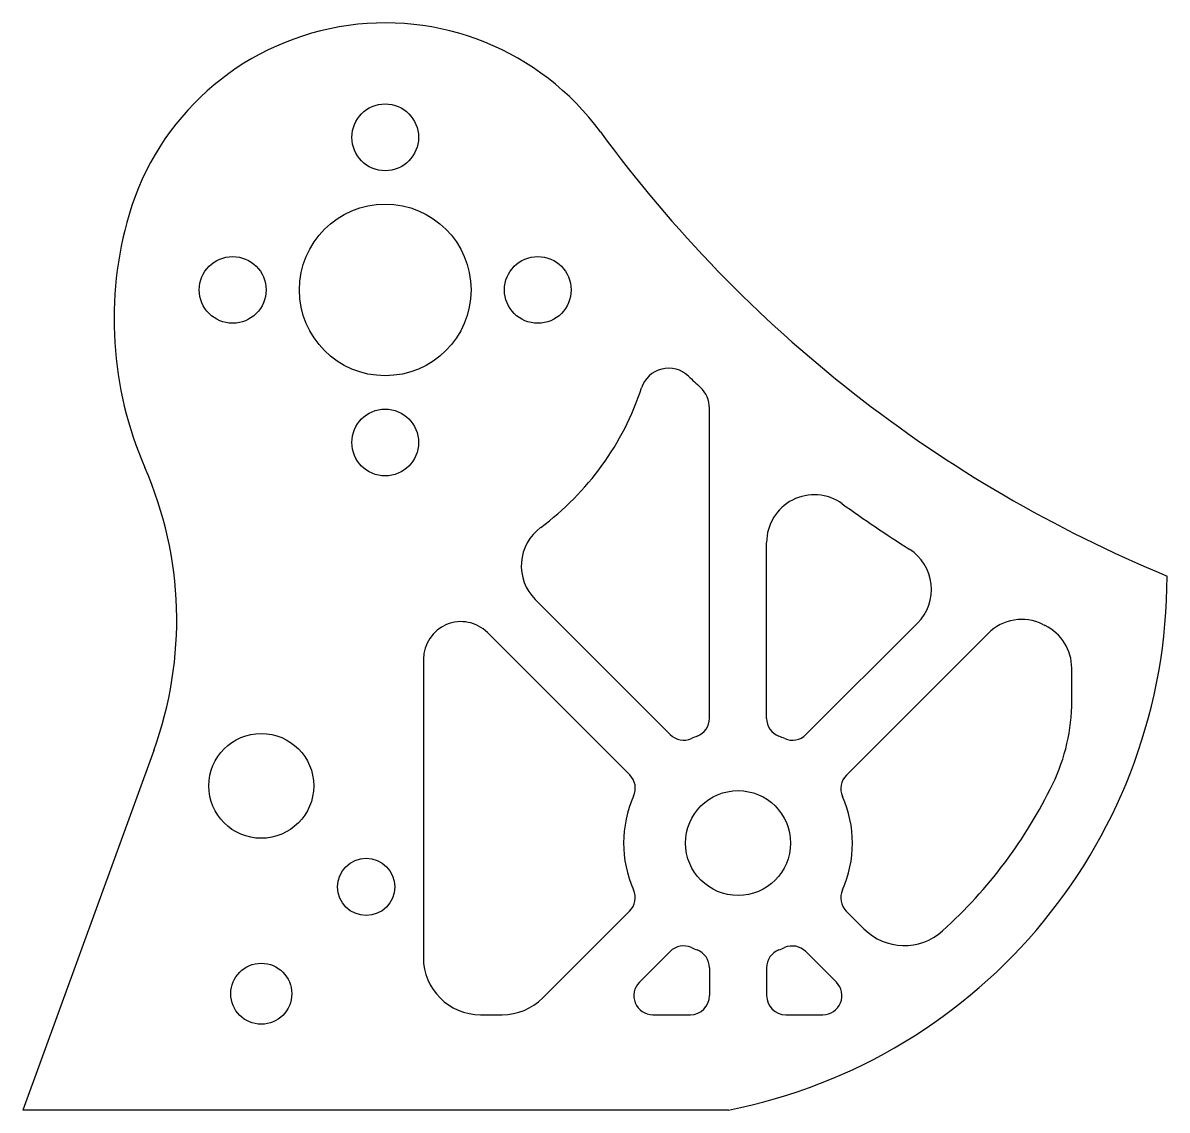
# Model space of a CAD drawing. Extents: x -45 to 15, y 0 to 57.
import ezdxf

# ---------------------------------------------------------------- set-up
doc = ezdxf.new("R2010")
doc.units = 0
doc.header["$MEASUREMENT"] = 0
doc.layers.add('VISIBLE', color=7, linetype='CONTINUOUS')

msp = doc.modelspace()

# ---------------------------------------------------------------- linework, layer by layer
at = {"layer": 'VISIBLE'}
for p, q in [((-9, 20.538), (-9, 36.795)), ((-6, 20.538), (-6, 29.76)), ((-11.051, 19.689), (-18.132, 26.77)), ((-3.937, 19.684), (1.908, 25.53)), ((-13.179, 17.574), (-20.637, 25.032)), ((-1.816, 17.563), (5.612, 24.991)), ((-24, 23.639), (-24, 8)), ((10, 21.452), (10, 23.164)), ((-38.138, 18.853), (-45, 0)), ((-17.743, 5.879), (-13.184, 10.437)), ((-1.821, 10.426), (-0.903, 9.508)), ((-12.672, 6.707), (-11.063, 8.316)), ((-3.949, 8.311), (-2.345, 6.707)), ((-9, 7.462), (-9, 6)), ((-6, 7.462), (-6, 6)), ((-21, 5), (-19.864, 5)), ((-11.964, 5), (-10, 5)), ((-5, 5), (-3.052, 5)), ((-8, 0), (-45, 0))]:
    msp.add_line(p, q, dxfattribs=at)
for centre, radius in [((-26, 51), 1.75), ((-26, 43), 4.5), ((-34, 43), 1.75), ((-18, 43), 1.75), ((-26, 35), 1.75), ((-32.5, 17), 2.75), ((-7.5, 14), 2.75), ((-27, 11.7), 1.5), ((-32.5, 6.1), 1.6)]:
    msp.add_circle(centre, radius, dxfattribs=at)
for centre, radius, start, end in [((-26, 43), 14, 36.27524, 163.62366), ((41.719, 92.7), 70, 216.27524, 247.56057), ((-20.77, 41.463), 19.451, 163.62366, 203.56192), ((-11.136, 37.396), 1.5, 46.29684, 161.8435), ((41.719, 92.7), 75, 226.29684, 226.95228), ((-26.656, 42.486), 14.834, 306.42367, 341.8435), ((-10.5, 36.795), 1.5, 0, 46.95228), ((-56.932, 25.693), 20, 340, 23.56192), ((-3.5, 29.76), 2.5, 54.30454, 180), ((41.719, 92.7), 75, 234.30454, 237.55431), ((-16.365, 28.538), 2.5, 126.42367, 225), ((0.141, 27.298), 2.5, 315, 57.55431), ((-13.543, 28), 28.543, 281.19868, 0), ((-22.03, 23.639), 1.97, 45, 180), ((7.38, 23.223), 2.5, 63.69866, 135), ((41.719, 92.7), 75, 243.69866, 243.79773), ((7.5, 23.164), 2.5, 0, 63.79773), ((0, 21.452), 10, 334.19608, 0), ((-10, 20.538), 1, 290.92483, 0), ((-5, 20.538), 1, 180, 249.07517), ((-10.344, 20.396), 1, 225, 293.97204), ((-7.5, 14), 6, 110.92483, 113.97204), ((-7.5, 14), 6, 65.92483, 69.07517), ((-4.644, 20.391), 1, 245.92483, 315), ((-13.886, 16.867), 1, 335.82177, 45), ((-1.109, 16.856), 1, 135, 204.07517), ((-13.543, 28), 25.043, 312.0411, 334.19608), ((-7.5, 14), 6, 155.82177, 204.07517), ((-7.5, 14), 6, 335.82177, 24.07517), ((-13.891, 11.144), 1, 315, 24.07517), ((-1.114, 11.133), 1, 155.82177, 225), ((1.218, 11.629), 3, 225, 312.0411), ((-10.356, 7.609), 1, 65.92483, 135), ((-7.5, 14), 6, 245.92483, 249.07517), ((-7.5, 14), 6, 290.92483, 293.97204), ((-4.656, 7.604), 1, 45, 113.97204), ((-21, 8), 3, 180, 270), ((-10, 7.462), 1, 0, 69.07517), ((-5, 7.462), 1, 110.92483, 180), ((-11.964, 6), 1, 135, 270), ((-3.052, 6), 1, 270, 45), ((-19.864, 8), 3, 270, 315), ((-10, 6), 1, 270, 0), ((-5, 6), 1, 180, 270)]:
    msp.add_arc(centre, radius, start, end, dxfattribs=at)

doc.saveas('drawing.dxf')
